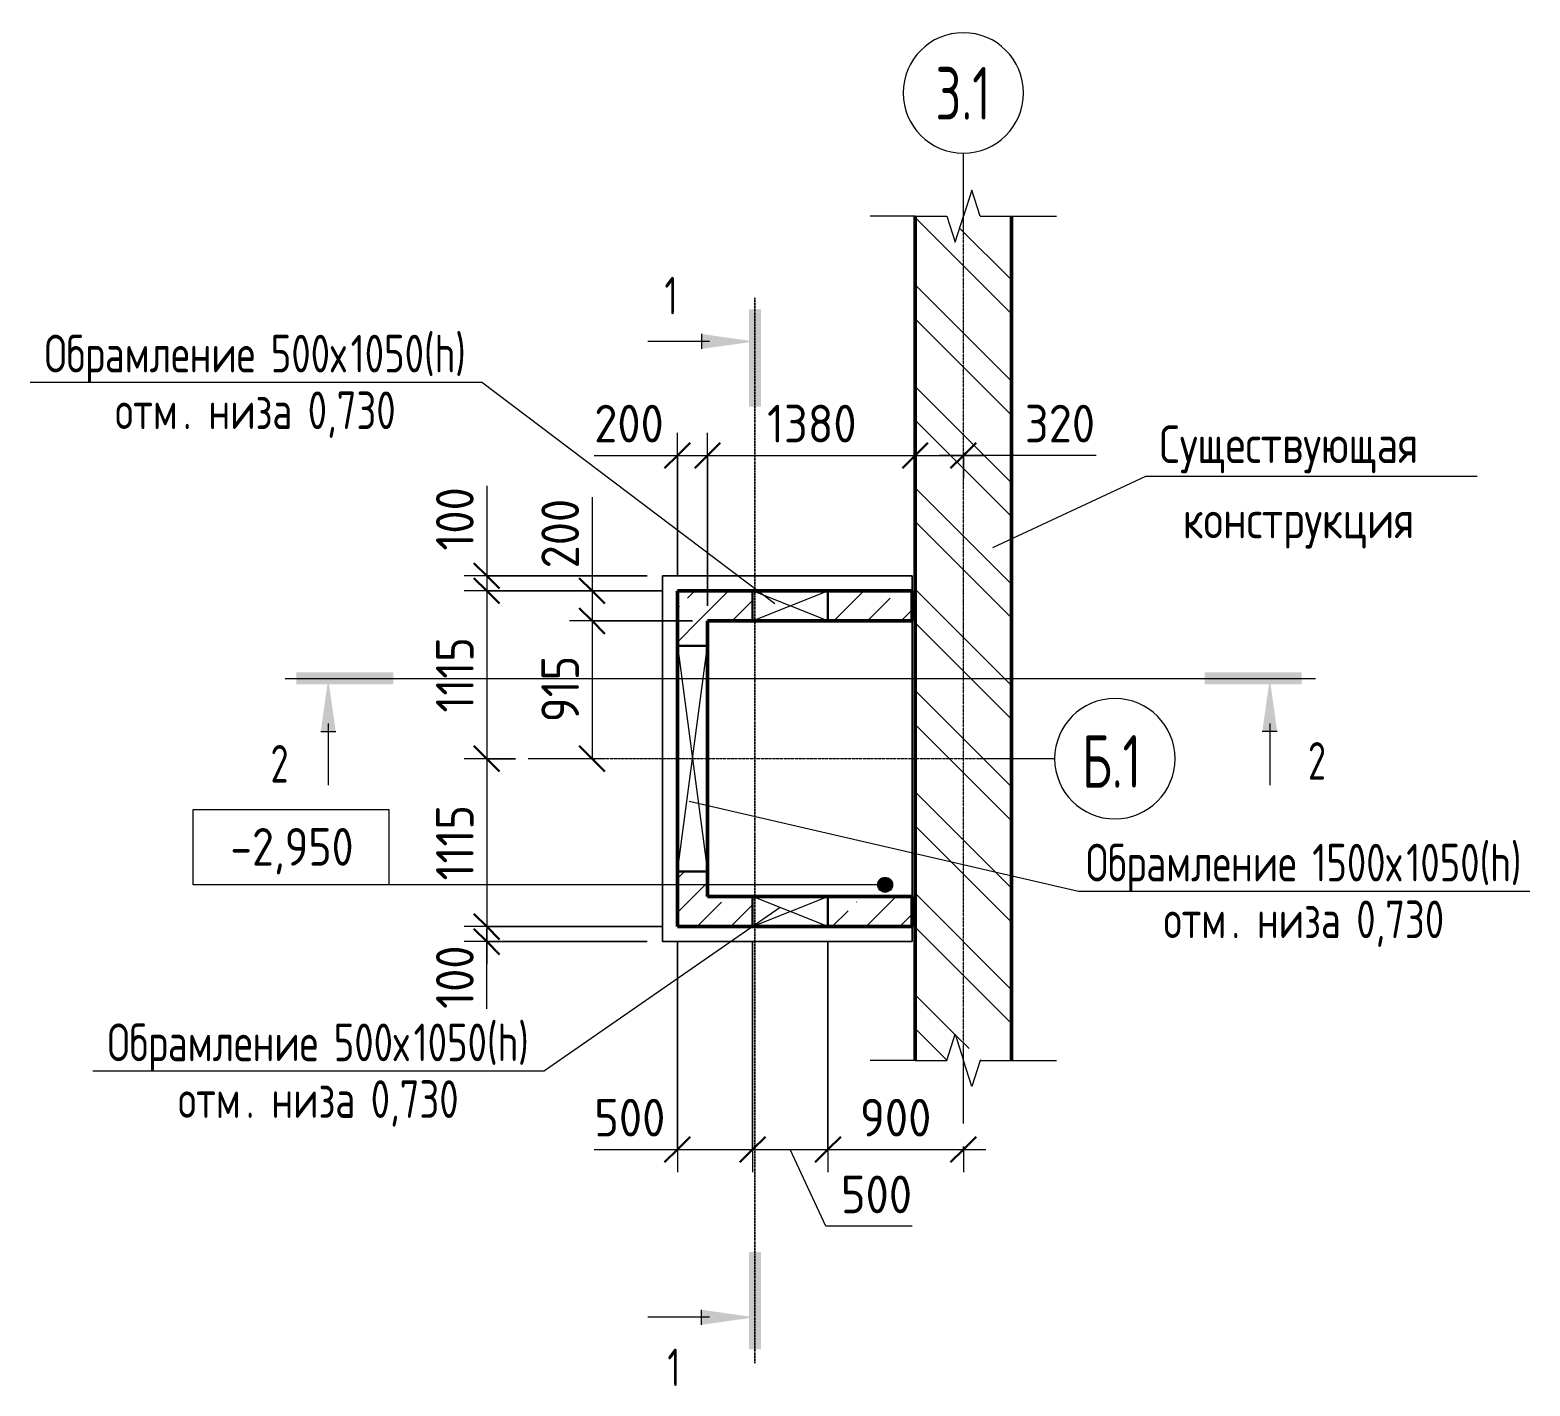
# Model space of a CAD drawing. Header units: millimetres. Extents: x -2461 to 50011, y -6221 to 38236.
# Drawn here: x -2461 to 7506, y 29228 to 38236 of the extents above; entities that cross this region are included whole.
import ezdxf

# ---------------------------------------------------------------- set-up
doc = ezdxf.new("R2010")
doc.units = ezdxf.units.MM
doc.linetypes.add('02 Штрихпунктирная _20 мм_', pattern=[25, 20, -2.5, 0, -2.5])
doc.linetypes.add('04 Пунктир 10мм', pattern=[10, 0, -10])
for name, color, linetype, lineweight in [('AA_Dim', 7, 'Continuous', 9), ('AA_Dim-100', 7, 'Continuous', 9), ('AA_Oformlenie', 7, 'Continuous', 9), ('AA_Razrez', 7, 'Continuous', 9), ('AA_Vinoska', 7, 'Continuous', 9), ('AA_Visotnaya otmetka', 7, 'Continuous', 9), ('AF_Okno', 7, 'Continuous', 18), ('AF_Pokritie', 7, 'Continuous', 9), ('AF_Stena', 7, 'Continuous', 18), ('AF_Stena_Опалубка', 253, 'Continuous', 18), ('KR_Fundament', 7, 'Continuous', 18), ('Оси', 7, 'Continuous', 9)]:
    doc.layers.add(name, color=color, linetype=linetype, lineweight=lineweight)
doc.styles.add('GOST Common', font='GOST Common.ttf', dxfattribs={"width": 0.85, "height": 250})
doc.styles.add('ISOCPEUR', font='isocpeur.ttf', dxfattribs={"width": 0.7, "height": 350})
doc.styles.add('ISOCPEUR_1', font='isocpeur.ttf', dxfattribs={"width": 0.85, "height": 250})
doc.styles.add('ISOCPEUR_2', font='isocpeur.ttf', dxfattribs={"width": 0.9, "height": 250})
doc.styles.add('ISOCPEUR_3', font='isocpeur.ttf', dxfattribs={"width": 0.75, "height": 250})
doc.styles.add('ISOCPEUR_4', font='isocpeur.ttf', dxfattribs={"width": 0.7, "height": 250})
doc.dimstyles.new('00_Точн_3_знака__прозр_', dxfattribs={"dimscale": 304.8, "dimtxt": 248.995294, "dimasz": 0.557743, "dimexe": 0.492126, "dimexo": 0.328084, "dimgap": 0.032808, "dimtad": 1, "dimdec": 3, "dimrnd": 0.001, "dimdsep": 46, "dimtxsty": 'ISOCPEUR_2', "dimblk1": 'OBLIQUE', "dimblk2": 'OBLIQUE', "dimsah": 1, "dimcen": 0.09, "dimdle": 0.492126, "dimazin": 0, "dimtfac": 1, "dimtdec": 4, "dimtix": 1, "dimtmove": 1, "dimatfit": 3, "dimfxl": 1, "dimtvp": 1, "dimtolj": 1, "dimtzin": 0, "dimlwd": 18, "dimlwe": 18, "dimarcsym": 2})
doc.dimstyles.new('00_Точн_3_знака__прозр__1', dxfattribs={"dimscale": 304.8, "dimtxt": 248.995294, "dimasz": 0.557743, "dimexe": 0.492126, "dimexo": 0.328084, "dimgap": 0.032808, "dimtad": 1, "dimdec": 3, "dimrnd": 0.001, "dimdsep": 46, "dimtxsty": 'ISOCPEUR_2', "dimblk1": 'OBLIQUE', "dimblk2": 'OBLIQUE', "dimsah": 1, "dimcen": 0.09, "dimdle": 0.492126, "dimazin": 0, "dimtfac": 1, "dimtdec": 4, "dimtix": 1, "dimtmove": 0, "dimatfit": 3, "dimfxl": 1, "dimtvp": 1, "dimtolj": 1, "dimtzin": 0, "dimlwd": 18, "dimlwe": 18, "dimarcsym": 2})
pattern_1 = [(45, (0, 0), (-224.5064, 224.5064), []), (45, (224.5, 0), (-224.5064, 224.5064), [396.875, -79.375, 3.353, -76.022])]

# ---------------------------------------------------------------- blocks, each defined once
blk = doc.blocks.new('231_Отверстие прямоугольное в стене _Окно_Стена_ - Отверстие прямоугольное с обрамлением-4140413-Схема расположения форшахты в_о 3_1-Б_1')
at = {"layer": 'AA_Oformlenie', "lineweight": 30}
for p, q in [((-125, -100), (-125, 100)), ((-125, 100), (375, 100)), ((375, 100), (375, -100)), ((375, -100), (-125, -100))]:
    blk.add_line(p, q, dxfattribs=at)
at = {"layer": 'AA_Oformlenie'}
for p, q in [((-125, 100), (-125, -100)), ((375, 100), (-125, 100)), ((375, 100), (-125, -100)), ((-125, 100), (375, -100)), ((375, 100), (375, -100)), ((-125, -100), (375, -100))]:
    blk.add_line(p, q, dxfattribs=at)
at = {"layer": 'AF_Okno', "lineweight": 9}
for p, q in [((275, 100), (-125, 100)), ((375, 100), (275, 100)), ((-125, -100), (-25, -100)), ((-25, -100), (375, -100))]:
    blk.add_line(p, q, dxfattribs=at)
blk = doc.blocks.new('231_Отверстие прямоугольное в стене _Окно_Стена_ - Отверстие прямоугольное с обрамлением-4126487-Схема расположения форшахты в_о 3_1-Б_1')
at = {"layer": 'AA_Oformlenie', "lineweight": 30}
for p, q in [((-625, -100), (-625, 100)), ((-625, 100), (875, 100)), ((875, 100), (875, -100)), ((875, -100), (-625, -100))]:
    blk.add_line(p, q, dxfattribs=at)
at = {"layer": 'AA_Oformlenie'}
for p, q in [((-625, 100), (-625, -100)), ((875, 100), (-625, 100)), ((875, 100), (-625, -100)), ((-625, 100), (875, -100)), ((875, 100), (875, -100)), ((-625, -100), (875, -100))]:
    blk.add_line(p, q, dxfattribs=at)
at = {"layer": 'AF_Okno', "lineweight": 9}
for p, q in [((665, 100), (-625, 100)), ((875, 100), (665, 100)), ((-625, -100), (-415, -100)), ((-415, -100), (875, -100))]:
    blk.add_line(p, q, dxfattribs=at)
blk = doc.blocks.new('011_ЛинияОбрыва _ЭлУзла_Линия_ - Тип 1-4027516-Схема расположения форшахты в_о 3_1-Б_1')
at = {"layer": 'AA_Oformlenie'}
for p, q in [((0, 0), (210, 0)), ((432.6, 0), (640, 0))]:
    blk.add_line(p, q, dxfattribs=at)
blk = doc.blocks.new('011_ЛинияОбрыва _ЭлУзла_Линия_ - Тип 1-4128965-Схема расположения форшахты в_о 3_1-Б_1')
at = {"layer": 'AA_Oformlenie'}
for p, q in [((0, 0), (210, 0)), ((432.6, 0), (640, 0))]:
    blk.add_line(p, q, dxfattribs=at)
blk = doc.blocks.new('Ось сетки - d_4мм-2765513-Схема расположения форшахты в_о 3_1-Б_1')
at = {"layer": 'Оси'}
for start, end in [(360, 180), (360, 180), (180, 360), (180, 360)]:
    blk.add_arc((0, 0), 4, start, end, dxfattribs=at)
blk = doc.blocks.new('Высотные отметки - Рамка вверх-400294-Схема расположения форшахты в_о 3_1-Б_1')
at = {"layer": 'AA_Vinoska'}
for p, q in [((-13, 0), (-13, 5)), ((-13, 5), (0, 5)), ((0, 5), (0, 0)), ((0, 0), (-13, 0))]:
    blk.add_line(p, q, dxfattribs=at)
blk = doc.blocks.new('DIMBLOCK1-Схема расположения форшахты в_о 3_1-Б_1')
at = {"layer": 'AA_Dim-100', "lineweight": 18}
for p, q in [((1273.5, 35133.4), (1273.5, 34559.4)), ((1273.5, 34660), (1273.5, 34310)), ((1740.8, 34510), (1123.5, 34510)), ((1273.5, 34559.4), (1273.5, 34410)), ((1273.5, 34510), (1740.8, 34510)), ((1940.8, 34310), (1123.5, 34310)), ((1273.5, 34310), (1940.8, 34310))]:
    blk.add_line(p, q, dxfattribs=at)
at = {"layer": 'AA_Dim-100', "lineweight": 30}
for p, q in [((1273.5, 34510), (1188.5, 34595)), ((1273.5, 34510), (1358.5, 34425)), ((1273.5, 34310), (1188.5, 34395)), ((1273.5, 34310), (1358.5, 34225))]:
    blk.add_line(p, q, dxfattribs=at)
at = {"layer": 'AA_Dim-100', "color": 0, "lineweight": 18, "insert": (936.9, 34659.4), "char_height": 250, "width": 568.858, "attachment_point": 1, "rotation": 90, "line_spacing_factor": 1.149209, "style": 'ISOCPEUR_2'}
blk.add_mtext('200', dxfattribs=at)
blk = doc.blocks.new('_Oblique')
at = {"color": 0, "linetype": 'ByBlock', "lineweight": -2}
blk.add_line((-0.5, -0.5), (0.5, 0.5), dxfattribs=at)
blk = doc.blocks.new('DIMBLOCK2-Схема расположения форшахты в_о 3_1-Б_1')
at = {"layer": 'AA_Dim-100', "lineweight": 30}
for p, q in [((1273.5, 34310), (1188.5, 34395)), ((1273.5, 34310), (1358.5, 34225)), ((1273.5, 33395), (1188.5, 33480)), ((1273.5, 33395), (1358.5, 33310))]:
    blk.add_line(p, q, dxfattribs=at)
at = {"layer": 'AA_Dim-100', "lineweight": 18}
for p, q in [((1940.8, 34310), (1123.5, 34310)), ((1273.5, 34310), (1273.5, 33395)), ((1273.5, 34310), (1940.8, 34310)), ((1293.7, 33395), (1123.5, 33395)), ((1273.5, 33395), (1293.7, 33395))]:
    blk.add_line(p, q, dxfattribs=at)
at = {"layer": 'AA_Dim-100', "color": 0, "lineweight": 18, "insert": (936.9, 33637), "char_height": 250, "width": 517.144, "attachment_point": 1, "rotation": 90, "line_spacing_factor": 1.149209, "style": 'ISOCPEUR_2'}
blk.add_mtext('915', dxfattribs=at)
blk = doc.blocks.new('010_Текст с выноской - Текст 2 строки-4027658-Схема расположения форшахты в_о 3_1-Б_1')
at = {"layer": 'AA_Vinoska'}
blk.add_line((-11, 0), (11, 0), dxfattribs=at)
blk = doc.blocks.new('042_М_Отверстия - Позиция и размер-2808408-Схема расположения форшахты в_о 3_1-Б_1')
at = {"layer": 'AA_Vinoska'}
blk.add_line((-15, 0), (15, 0), dxfattribs=at)
blk = doc.blocks.new('Разрез - Номер узла_ сзади-394133-Схема расположения форшахты в_о 3_1-Б_1')
at = {"layer": 'AA_Razrez'}
for points in [[(7.329, 0.404), (7.329, -0.394), (0.873, -0.394), (0.873, 0.404)], [(3.497, -3.533), (2.503, -3.533), (3, 0)]]:
    blk.add_hatch(color=256, dxfattribs=at).paths.add_polyline_path(points)
for p, q in [((2.503, -3.533), (3.497, -3.533)), ((3, -3), (3, -7.096))]:
    blk.add_line(p, q, dxfattribs=at)
blk = doc.blocks.new('Разрез - Номер узла_ спереди-394134-Схема расположения форшахты в_о 3_1-Б_1')
at = {"layer": 'AA_Razrez'}
for points in [[(7.329, 0.404), (7.329, -0.394), (0.873, -0.394), (0.873, 0.404)], [(3.497, -3.533), (2.503, -3.533), (3, 0)]]:
    blk.add_hatch(color=256, dxfattribs=at).paths.add_polyline_path(points)
for p, q in [((2.503, -3.533), (3.497, -3.533)), ((3, -3), (3, -7.096))]:
    blk.add_line(p, q, dxfattribs=at)
blk = doc.blocks.new('DIMBLOCK3-Схема расположения форшахты в_о 3_1-Б_1')
at = {"layer": 'AA_Dim-100', "lineweight": 18}
for p, q in [((573.5, 35208.5), (573.5, 34677.5)), ((573.5, 34760), (573.5, 34510)), ((1640.8, 34610), (423.5, 34610)), ((573.5, 34677.5), (573.5, 34560)), ((573.5, 34610), (1640.8, 34610)), ((1740.8, 34510), (423.5, 34510)), ((573.5, 34510), (1740.8, 34510))]:
    blk.add_line(p, q, dxfattribs=at)
at = {"layer": 'AA_Dim-100', "lineweight": 30}
for p, q in [((573.5, 34610), (488.5, 34695)), ((573.5, 34510), (488.5, 34595)), ((573.5, 34610), (658.5, 34525)), ((573.5, 34510), (658.5, 34425))]:
    blk.add_line(p, q, dxfattribs=at)
at = {"layer": 'AA_Dim-100', "color": 0, "lineweight": 18, "insert": (236.9, 34777.5), "char_height": 250, "width": 517.144, "attachment_point": 1, "rotation": 90, "line_spacing_factor": 1.149209, "style": 'ISOCPEUR_2'}
blk.add_mtext('100', dxfattribs=at)
blk = doc.blocks.new('DIMBLOCK4-Схема расположения форшахты в_о 3_1-Б_1')
at = {"layer": 'AA_Dim-100', "lineweight": 30}
for p, q in [((573.5, 34510), (488.5, 34595)), ((573.5, 34510), (658.5, 34425)), ((573.5, 33395), (488.5, 33480)), ((573.5, 33395), (658.5, 33310))]:
    blk.add_line(p, q, dxfattribs=at)
at = {"layer": 'AA_Dim-100', "lineweight": 18}
for p, q in [((1740.8, 34510), (423.5, 34510)), ((573.5, 34510), (573.5, 33395)), ((573.5, 34510), (1740.8, 34510)), ((763.9, 33395), (423.5, 33395)), ((573.5, 33395), (763.9, 33395))]:
    blk.add_line(p, q, dxfattribs=at)
at = {"layer": 'AA_Dim-100', "color": 0, "lineweight": 18, "insert": (236.9, 33701.1), "char_height": 250, "width": 603.335, "attachment_point": 1, "rotation": 90, "line_spacing_factor": 1.149209, "style": 'ISOCPEUR_2'}
blk.add_mtext('1115', dxfattribs=at)
blk = doc.blocks.new('DIMBLOCK5-Схема расположения форшахты в_о 3_1-Б_1')
at = {"layer": 'AA_Dim-100', "lineweight": 18}
for p, q in [((763.9, 33395), (423.5, 33395)), ((573.5, 33395), (573.5, 32280)), ((573.5, 33395), (763.9, 33395)), ((1740.8, 32280), (423.5, 32280)), ((573.5, 32280), (1740.8, 32280))]:
    blk.add_line(p, q, dxfattribs=at)
at = {"layer": 'AA_Dim-100', "lineweight": 30}
for p, q in [((573.5, 33395), (488.5, 33480)), ((573.5, 33395), (658.5, 33310)), ((573.5, 32280), (488.5, 32365)), ((573.5, 32280), (658.5, 32195))]:
    blk.add_line(p, q, dxfattribs=at)
at = {"layer": 'AA_Dim-100', "color": 0, "lineweight": 18, "insert": (236.9, 32586.1), "char_height": 250, "width": 603.335, "attachment_point": 1, "rotation": 90, "line_spacing_factor": 1.149209, "style": 'ISOCPEUR_2'}
blk.add_mtext('1115', dxfattribs=at)
blk = doc.blocks.new('DIMBLOCK6-Схема расположения форшахты в_о 3_1-Б_1')
at = {"layer": 'AA_Dim-100', "lineweight": 30}
for p, q in [((573.5, 32280), (488.5, 32365)), ((573.5, 32180), (488.5, 32265)), ((573.5, 32280), (658.5, 32195)), ((573.5, 32180), (658.5, 32095))]:
    blk.add_line(p, q, dxfattribs=at)
at = {"layer": 'AA_Dim-100', "lineweight": 18}
for p, q in [((1740.8, 32280), (423.5, 32280)), ((573.5, 32280), (573.5, 32030)), ((573.5, 32280), (1740.8, 32280)), ((573.5, 32264.3), (573.5, 32230)), ((573.5, 31733.4), (573.5, 32264.3)), ((1640.8, 32180), (423.5, 32180)), ((573.5, 32180), (1640.8, 32180))]:
    blk.add_line(p, q, dxfattribs=at)
at = {"layer": 'AA_Dim-100', "color": 0, "lineweight": 18, "insert": (236.9, 31733.4), "char_height": 250, "width": 517.144, "attachment_point": 1, "rotation": 90, "line_spacing_factor": 1.149209, "style": 'ISOCPEUR_2'}
blk.add_mtext('100', dxfattribs=at)
blk = doc.blocks.new('DIMBLOCK7-Схема расположения форшахты в_о 3_1-Б_1')
at = {"layer": 'AA_Dim-100', "lineweight": 18}
for p, q in [((1840.8, 34610), (1840.8, 35559.4)), ((2040.8, 34410), (2040.8, 35559.4)), ((1288.2, 35409.4), (1862.3, 35409.4)), ((1690.8, 35409.4), (2040.8, 35409.4)), ((1840.8, 35409.4), (1840.8, 34610)), ((1862.3, 35409.4), (1940.8, 35409.4)), ((2040.8, 35409.4), (2040.8, 34410))]:
    blk.add_line(p, q, dxfattribs=at)
at = {"layer": 'AA_Dim-100', "lineweight": 30}
for p, q in [((1840.8, 35409.4), (1925.8, 35494.4)), ((2040.8, 35409.4), (2125.8, 35494.4)), ((1840.8, 35409.4), (1755.8, 35324.4)), ((2040.8, 35409.4), (1955.8, 35324.4))]:
    blk.add_line(p, q, dxfattribs=at)
at = {"layer": 'AA_Dim-100', "color": 0, "lineweight": 18, "insert": (1288.2, 35746.1), "char_height": 250, "width": 568.858, "attachment_point": 1, "line_spacing_factor": 1.149209, "style": 'ISOCPEUR_2'}
blk.add_mtext('200', dxfattribs=at)
blk = doc.blocks.new('DIMBLOCK8-Схема расположения форшахты в_о 3_1-Б_1')
at = {"layer": 'AA_Dim-100', "lineweight": 18}
for p, q in [((2040.8, 34410), (2040.8, 35559.4)), ((2040.8, 35409.4), (3420.8, 35409.4)), ((2040.8, 35409.4), (2040.8, 34410)), ((3420.8, 35429.7), (3420.8, 35259.4)), ((3420.8, 35409.4), (3420.8, 35429.7))]:
    blk.add_line(p, q, dxfattribs=at)
at = {"layer": 'AA_Dim-100', "lineweight": 30}
for p, q in [((2040.8, 35409.4), (2125.8, 35494.4)), ((3420.8, 35409.4), (3505.8, 35494.4)), ((2040.8, 35409.4), (1955.8, 35324.4)), ((3420.8, 35409.4), (3335.8, 35324.4))]:
    blk.add_line(p, q, dxfattribs=at)
at = {"layer": 'AA_Dim-100', "color": 0, "lineweight": 18, "insert": (2436.3, 35746.1), "char_height": 250, "width": 706.764, "attachment_point": 1, "line_spacing_factor": 1.149209, "style": 'ISOCPEUR_2'}
blk.add_mtext('1380', dxfattribs=at)
blk = doc.blocks.new('DIMBLOCK9-Схема расположения форшахты в_о 3_1-Б_1')
at = {"layer": 'AA_Dim-100', "lineweight": 30}
for p, q in [((3420.8, 35409.4), (3505.8, 35494.4)), ((3740.8, 35409.4), (3825.8, 35494.4)), ((3420.8, 35409.4), (3335.8, 35324.4)), ((3740.8, 35409.4), (3655.8, 35324.4))]:
    blk.add_line(p, q, dxfattribs=at)
at = {"layer": 'AA_Dim-100', "lineweight": 18}
for p, q in [((3420.8, 35429.7), (3420.8, 35259.4)), ((3420.8, 35409.4), (3420.8, 35429.7)), ((3420.8, 35409.4), (3890.8, 35409.4)), ((4049.8, 35409.4), (3580.8, 35409.4)), ((3740.8, 35429.7), (3740.8, 35259.4)), ((3740.8, 35409.4), (3740.8, 35429.7)), ((4623.9, 35409.4), (4049.8, 35409.4))]:
    blk.add_line(p, q, dxfattribs=at)
at = {"layer": 'AA_Dim-100', "color": 0, "lineweight": 18, "insert": (4149.8, 35746.1), "char_height": 250, "width": 568.858, "attachment_point": 1, "line_spacing_factor": 1.149209, "style": 'ISOCPEUR_2'}
blk.add_mtext('320', dxfattribs=at)
blk = doc.blocks.new('DIMBLOCK10-Схема расположения форшахты в_о 3_1-Б_1')
at = {"layer": 'AA_Dim-100', "lineweight": 18}
for p, q in [((1840.8, 32180), (1840.8, 30649)), ((1840.8, 30799), (1840.8, 32180)), ((2340.8, 32180), (2340.8, 30649)), ((2340.8, 30799), (2340.8, 32180)), ((1288.2, 30799), (1862.3, 30799)), ((1690.8, 30799), (2340.8, 30799)), ((1862.3, 30799), (2090.8, 30799))]:
    blk.add_line(p, q, dxfattribs=at)
at = {"layer": 'AA_Dim-100', "lineweight": 30}
for p, q in [((1840.8, 30799), (1925.8, 30884)), ((2340.8, 30799), (2425.8, 30884)), ((1840.8, 30799), (1755.8, 30714)), ((2340.8, 30799), (2255.8, 30714))]:
    blk.add_line(p, q, dxfattribs=at)
at = {"layer": 'AA_Dim-100', "color": 0, "lineweight": 18, "insert": (1288.2, 31135.6), "char_height": 250, "width": 568.858, "attachment_point": 1, "line_spacing_factor": 1.149209, "style": 'ISOCPEUR_2'}
blk.add_mtext('500', dxfattribs=at)
blk = doc.blocks.new('DIMBLOCK11-Схема расположения форшахты в_о 3_1-Б_1')
at = {"layer": 'AA_Dim-100', "lineweight": 18}
for p, q in [((2340.8, 32180), (2340.8, 30649)), ((2340.8, 30799), (2340.8, 32180)), ((2840.8, 32180), (2840.8, 30649)), ((2840.8, 30799), (2840.8, 32180)), ((2340.8, 30799), (2840.8, 30799)), ((2827.5, 30289), (2590.8, 30799)), ((3401.6, 30289), (2827.5, 30289))]:
    blk.add_line(p, q, dxfattribs=at)
at = {"layer": 'AA_Dim-100', "lineweight": 30}
for p, q in [((2340.8, 30799), (2425.8, 30884)), ((2840.8, 30799), (2925.8, 30884)), ((2340.8, 30799), (2255.8, 30714)), ((2840.8, 30799), (2755.8, 30714))]:
    blk.add_line(p, q, dxfattribs=at)
at = {"layer": 'AA_Dim-100', "color": 0, "lineweight": 18, "insert": (2927.5, 30625.6), "char_height": 250, "width": 568.858, "attachment_point": 1, "line_spacing_factor": 1.149209, "style": 'ISOCPEUR_2'}
blk.add_mtext('500', dxfattribs=at)
blk = doc.blocks.new('DIMBLOCK12-Схема расположения форшахты в_о 3_1-Б_1')
at = {"layer": 'AA_Dim-100', "lineweight": 18}
for p, q in [((2840.8, 32180), (2840.8, 30649)), ((2840.8, 30799), (2840.8, 32180)), ((3740.8, 30819.2), (3740.8, 30649)), ((3740.8, 30799), (3740.8, 30819.2)), ((2840.8, 30799), (3890.8, 30799))]:
    blk.add_line(p, q, dxfattribs=at)
at = {"layer": 'AA_Dim-100', "lineweight": 30}
for p, q in [((2840.8, 30799), (2925.8, 30884)), ((3740.8, 30799), (3825.8, 30884)), ((2840.8, 30799), (2755.8, 30714)), ((3740.8, 30799), (3655.8, 30714))]:
    blk.add_line(p, q, dxfattribs=at)
at = {"layer": 'AA_Dim-100', "color": 0, "lineweight": 18, "insert": (3053.8, 31135.6), "char_height": 250, "width": 568.858, "attachment_point": 1, "line_spacing_factor": 1.149209, "style": 'ISOCPEUR_2'}
blk.add_mtext('900', dxfattribs=at)

msp = doc.modelspace()

# ---------------------------------------------------------------- hatches: boundary and pattern name
at = {"layer": 'AA_Visotnaya otmetka'}
h = msp.add_hatch(color=256, dxfattribs=at)
edge = h.paths.add_edge_path()
edge.add_arc((3220.8731, 32557.8966), 50, 0, 360)
at = {"layer": 'AF_Stena', "lineweight": 9}
h = msp.add_hatch(dxfattribs=at)
h.set_pattern_fill('FP_2', color=256, style=0, pattern_type=2)
h.set_pattern_definition([(135, (0, 0), (-336.7596, -336.7596), []), (135, (224.5, 0), (-336.7596, -336.7596), [])])
h.paths.add_polyline_path([(3420.8231, 31391.2233), (3630.8231, 31391.2233), (3685.8231, 31564.4284), (3740.8231, 31391.2233), (3740.8231, 31469.7287), (3853.4404, 31469.7287), (3853.4404, 31391.2233), (4060.8231, 31391.2233), (4060.8231, 36998.7767), (3853.4404, 36998.7767), (3853.4404, 36920.2713), (3740.8231, 36920.2713), (3740.8231, 36998.7767), (3685.8231, 36825.5716), (3630.8231, 36998.7767), (3420.8231, 36998.7767), (3420.8231, 31564.4284)])
h = msp.add_hatch(dxfattribs=at)
h.set_pattern_fill('FP_1', color=256, style=0, pattern_type=2)
h.set_pattern_definition(pattern_1)
h.paths.add_polyline_path([(3401.3231, 34310), (3401.3231, 34510), (2840.8231, 34510), (2840.8231, 34310)])
h.paths.add_polyline_path([(2040.8231, 34310), (2340.8231, 34310), (2340.8231, 34510), (1840.8231, 34510), (1840.8231, 34310)])
h = msp.add_hatch(dxfattribs=at)
h.set_pattern_fill('FP_1', color=256, style=0, pattern_type=2)
h.set_pattern_definition(pattern_1)
h.paths.add_polyline_path([(2040.8231, 32280), (2040.8231, 32645), (1840.8231, 32645), (1840.8231, 32280)])
h.paths.add_polyline_path([(1840.8231, 34145), (2040.8231, 34145), (2040.8231, 34310), (1840.8231, 34310)])
h = msp.add_hatch(dxfattribs=at)
h.set_pattern_fill('FP_1', color=256, style=0, pattern_type=2)
h.set_pattern_definition(pattern_1)
h.paths.add_polyline_path([(3401.3231, 32280), (3401.3231, 32480), (2840.8231, 32480), (2840.8231, 32280)])
h.paths.add_polyline_path([(2040.8231, 32280), (2340.8231, 32280), (2340.8231, 32480), (2040.8231, 32480)])

# ---------------------------------------------------------------- linework, layer by layer
at = {"layer": 'AA_Razrez', "linetype": '04 Пунктир 10мм'}
for p, q in [((2354.9186, 29384.4158), (2354.9186, 36466.6936)), ((6076.9594, 33928.2023), (-779.5533, 33928.2023))]:
    msp.add_line(p, q, dxfattribs=at)
at = {"layer": 'AA_Vinoska'}
for p, q in [((3797.1317, 37172.077), (3740.8231, 36998.7767)), ((3853.4404, 36998.7767), (3797.1317, 37172.077)), ((3420.8231, 36998.7767), (3120.8231, 36998.7767)), ((3630.8231, 36998.7767), (3685.8231, 36825.5716)), ((3685.8231, 36825.5716), (3740.8231, 36998.7767)), ((4060.8231, 36998.7767), (4360.8231, 36998.7767)), ((2489.21, 34422.778), (538.8081, 35896.7398)), ((3937.675, 34797.7558), (4954.4504, 35270.9701)), ((1919.0256, 33112.333), (4506.129, 32515.3091)), ((2524.3415, 32407.5131), (957.1538, 31321.2614)), ((3630.8231, 31391.2233), (3685.8231, 31564.4284)), ((3685.8231, 31564.4284), (3740.8231, 31391.2233)), ((3420.8231, 31391.2233), (3120.8231, 31391.2233)), ((3797.1317, 31217.923), (3740.8231, 31391.2233)), ((3853.4404, 31391.2233), (3797.1317, 31217.923)), ((4060.8231, 31391.2233), (4360.8231, 31391.2233))]:
    msp.add_line(p, q, dxfattribs=at)
at = {"layer": 'AA_Visotnaya otmetka'}
for p, q in [((1110.8469, 32557.8966), (-77.1163, 32557.8966)), ((3220.8731, 32557.8966), (1110.8469, 32557.8966))]:
    msp.add_line(p, q, dxfattribs=at)
msp.add_circle((3220.8731, 32557.8966), 50, dxfattribs=at)
at = {"layer": 'AF_Pokritie'}
for p, q in [((1740.8231, 32180), (1740.8231, 34610)), ((1740.8231, 34610), (3400.8231, 34610)), ((3400.8231, 34610), (1740.8231, 34610)), ((1740.8231, 34610), (1740.8231, 32180)), ((3400.8231, 34610), (3400.8231, 34509.9265)), ((3400.8231, 34509.9265), (3400.8231, 34610)), ((3400.8231, 34310), (3400.8231, 32480)), ((3400.8231, 32480), (3400.8231, 34310)), ((3400.8231, 32280), (3400.8231, 32180)), ((3400.8231, 32180), (3400.8231, 32280)), ((3400.8231, 32180), (1740.8231, 32180)), ((1740.8231, 32180), (3400.8231, 32180))]:
    msp.add_line(p, q, dxfattribs=at)
at = {"layer": 'AF_Stena_Опалубка', "lineweight": 50}
for p, q in [((3420.8231, 36998.7767), (3420.8231, 31391.2233)), ((4060.8231, 31391.2233), (4060.8231, 36998.7767)), ((3401.3231, 34510), (1840.8231, 34510)), ((1840.8231, 34510), (1840.8231, 34310)), ((3401.3231, 34310), (3401.3231, 34510)), ((1840.8231, 34310), (1840.8231, 32280)), ((2040.8231, 34310), (3401.3231, 34310)), ((2040.8231, 32480), (2040.8231, 34310)), ((3401.3231, 32480), (2040.8231, 32480)), ((3401.3231, 32280), (3401.3231, 32480)), ((1840.8231, 32280), (2040.8231, 32280)), ((2040.8231, 32280), (3401.3231, 32280))]:
    msp.add_line(p, q, dxfattribs=at)
at = {"layer": 'KR_Fundament'}
for p, q in [((1840.8231, 34510), (3400.8231, 34510)), ((1840.8231, 32280), (1840.8231, 34510)), ((1840.8231, 34510), (1840.8231, 32280)), ((3400.8231, 34510), (1840.8231, 34510)), ((3400.8231, 34310), (3400.8231, 32480)), ((3400.8231, 32480), (3400.8231, 34310)), ((3400.8231, 32280), (1840.8231, 32280)), ((1840.8231, 32280), (3400.8231, 32280))]:
    msp.add_line(p, q, dxfattribs=at)
at = {"layer": 'Оси'}
for p, q in [((3740.8231, 36917.7852), (3740.8231, 37417.7852)), ((1349.6021, 33395), (849.6021, 33395)), ((4347.5403, 33395), (3847.5403, 33395)), ((3740.8231, 30972.3349), (3740.8231, 31472.3349))]:
    msp.add_line(p, q, dxfattribs=at)
at = {"layer": 'Оси', "linetype": '02 Штрихпунктирная _20 мм_'}
for p, q in [((3740.8231, 31472.3349), (3740.8231, 36917.7852)), ((3847.5403, 33395), (1349.6021, 33395))]:
    msp.add_line(p, q, dxfattribs=at)

# ---------------------------------------------------------------- block references
at = {"layer": 'AA_Oformlenie'}
for name, p in [('011_ЛинияОбрыва _ЭлУзла_Линия_ - Тип 1-4027516-Схема расположения форшахты в_о 3_1-Б_1', (3420.8231, 36998.7767)), ('011_ЛинияОбрыва _ЭлУзла_Линия_ - Тип 1-4128965-Схема расположения форшахты в_о 3_1-Б_1', (3420.8231, 31391.2233))]:
    msp.add_blockref(name, p, dxfattribs=at)
at = {"layer": 'AA_Razrez', "xscale": 99.99999999999993, "yscale": 99.99999999999993, "zscale": 99.99999999999993, "rotation": 269.9999999999998}
msp.add_blockref('Разрез - Номер узла_ спереди-394134-Схема расположения форшахты в_о 3_1-Б_1', (2354.9186, 36466.6936), dxfattribs=at)
at = {"layer": 'AA_Razrez', "xscale": 99.99999999999993, "yscale": 99.99999999999993, "zscale": 99.99999999999993}
msp.add_blockref('Разрез - Номер узла_ спереди-394134-Схема расположения форшахты в_о 3_1-Б_1', (-779.5533, 33928.2023), dxfattribs=at)
at = {"layer": 'AA_Razrez', "extrusion": (0, 0, -1), "xscale": 99.99999999999993, "yscale": 99.99999999999993, "zscale": 99.99999999999993}
msp.add_blockref('Разрез - Номер узла_ сзади-394133-Схема расположения форшахты в_о 3_1-Б_1', (-6076.9594, 33928.2023), dxfattribs=at)
at = {"layer": 'AA_Razrez', "extrusion": (0, 0, -1), "xscale": 99.99999999999993, "yscale": 99.99999999999993, "zscale": 99.99999999999993, "rotation": 90.00000000000001}
msp.add_blockref('Разрез - Номер узла_ сзади-394133-Схема расположения форшахты в_о 3_1-Б_1', (-2354.9186, 29384.4158), dxfattribs=at)
at = {"layer": 'AA_Vinoska'}
for name, p, xscale, yscale, zscale in [('042_М_Отверстия - Позиция и размер-2808408-Схема расположения форшахты в_о 3_1-Б_1', (-961.1919, 35896.7398), 99.99999999999993, 99.99999999999993, 99.99999999999993), ('010_Текст с выноской - Текст 2 строки-4027658-Схема расположения форшахты в_о 3_1-Б_1', (6054.4504, 35270.9701), 100, 100, 100), ('Высотные отметки - Рамка вверх-400294-Схема расположения форшахты в_о 3_1-Б_1', (-77.1163, 32557.8966), 99.99999999999993, 99.99999999999993, 99.99999999999993), ('042_М_Отверстия - Позиция и размер-2808408-Схема расположения форшахты в_о 3_1-Б_1', (6006.129, 32515.3091), 99.99999999999993, 99.99999999999993, 99.99999999999993), ('042_М_Отверстия - Позиция и размер-2808408-Схема расположения форшахты в_о 3_1-Б_1', (-542.8462, 31321.2614), 99.99999999999993, 99.99999999999993, 99.99999999999993)]:
    msp.add_blockref(name, p, dxfattribs=dict(at, xscale=xscale, yscale=yscale, zscale=zscale))
at = {"layer": 'AF_Okno'}
for name, p, rotation in [('231_Отверстие прямоугольное в стене _Окно_Стена_ - Отверстие прямоугольное с обрамлением-4140413-Схема расположения форшахты в_о 3_1-Б_1', (2715.8231, 34410), 180), ('231_Отверстие прямоугольное в стене _Окно_Стена_ - Отверстие прямоугольное с обрамлением-4126487-Схема расположения форшахты в_о 3_1-Б_1', (1940.8231, 33270), 89.99999999999962), ('231_Отверстие прямоугольное в стене _Окно_Стена_ - Отверстие прямоугольное с обрамлением-4140413-Схема расположения форшахты в_о 3_1-Б_1', (2715.8231, 32380), 180)]:
    msp.add_blockref(name, p, dxfattribs=dict(at, rotation=rotation))
at = {"layer": 'Оси', "xscale": 99.99999999999993, "yscale": 99.99999999999993, "zscale": 99.99999999999993}
msp.add_blockref('Ось сетки - d_4мм-2765513-Схема расположения форшахты в_о 3_1-Б_1', (3740.8231, 37817.7852), dxfattribs=at)
at = {"layer": 'Оси', "xscale": 99.99999999999993, "yscale": 99.99999999999993, "zscale": 99.99999999999993, "rotation": 89.9999999999998}
msp.add_blockref('Ось сетки - d_4мм-2765513-Схема расположения форшахты в_о 3_1-Б_1', (4747.5403, 33395), dxfattribs=at)

# ---------------------------------------------------------------- texts
at = {"layer": 'AA_Razrez', "char_height": 250, "attachment_point": 1, "style": 'ISOCPEUR_4'}
for s, insert, width in [('\\fISOCPEUR|b0|i0|c204|p34|;\\W.7;1', (1755.0315, 36596.5403), 106.624437), ('\\fISOCPEUR|b0|i0|c204|p34|;\\W.7;2', (6030.7019, 33505.3936), 151.518937), ('\\fISOCPEUR|b0|i0|c204|p34|;\\W.7;2', (-862.7958, 33486.2194), 151.518937), ('\\fISOCPEUR|b0|i0|c204|p34|;\\W.7;1', (1774.2057, 29477.2774), 106.624437)]:
    msp.add_mtext(s, dxfattribs=dict(at, insert=insert, width=width))
at = {"layer": 'AA_Vinoska', "char_height": 250, "attachment_point": 1}
for s, insert, width, style in [('Обрамление', (-2364.5254, 36211.1032), 1677.531094, 'ISOCPEUR_3'), (' 500', (-980.4238, 36211.1032), 625.31625, 'ISOCPEUR_3'), ('1050(h)', (-330.541, 36211.1032), 943.987031, 'ISOCPEUR_3'), ('\\fISOCPEUR|b0|i0|c204|p34|;\\W.75;х', (-464.4863, 36211.1032), 162.341719, 'ISOCPEUR_3'), ('низа', (-1275.6582, 35834.3673), 655.379531, 'ISOCPEUR_3'), (' 0,730', (-734.916, 35834.3673), 865.8225, 'ISOCPEUR_3'), ('отм', (-1895.7754, 35834.3673), 547.151719, 'ISOCPEUR_3'), ('. ', (-1444.3301, 35834.3673), 204.430312, 'ISOCPEUR_3'), ('Существующая', (5043.4037, 35609.2005), 2439.535062, 'GOST Common'), ('конструкция', (5198.1037, 35109.2005), 2064.746156, 'GOST Common'), ('Обрамление', (4555.5456, 32829.6725), 1677.531094, 'ISOCPEUR_3'), (' 1500', (5939.6471, 32829.6725), 739.556719, 'ISOCPEUR_3'), ('1050(h)', (6683.7878, 32829.6725), 943.987031, 'ISOCPEUR_3'), ('\\fISOCPEUR|b0|i0|c204|p34|;\\W.75;х', (6549.8424, 32829.6725), 162.341719, 'ISOCPEUR_3'), ('низа', (5691.6628, 32452.9366), 655.379531, 'ISOCPEUR_3'), (' 0,730', (6232.4049, 32452.9366), 865.8225, 'ISOCPEUR_3'), ('отм', (5071.5456, 32452.9366), 547.151719, 'ISOCPEUR_3'), ('. ', (5522.9909, 32452.9366), 204.430312, 'ISOCPEUR_3'), ('Обрамление', (-1946.1796, 31635.6248), 1677.531094, 'ISOCPEUR_3'), (' 500', (-562.0781, 31635.6248), 625.31625, 'ISOCPEUR_3'), ('1050(h)', (87.8048, 31635.6248), 943.987031, 'ISOCPEUR_3'), ('\\fISOCPEUR|b0|i0|c204|p34|;\\W.75;х', (-46.1406, 31635.6248), 162.341719, 'ISOCPEUR_3'), ('низа', (-857.3124, 31258.8889), 655.379531, 'ISOCPEUR_3'), (' 0,730', (-316.5702, 31258.8889), 865.8225, 'ISOCPEUR_3'), ('отм', (-1477.4296, 31258.8889), 547.151719, 'ISOCPEUR_3'), ('. ', (-1025.9843, 31258.8889), 204.430312, 'ISOCPEUR_3')]:
    msp.add_mtext(s, dxfattribs=dict(at, insert=insert, width=width, style=style))
at = {"layer": 'AA_Visotnaya otmetka', "insert": (-1130.4622, 32934.5106), "char_height": 250, "width": 968.03006, "attachment_point": 1, "line_spacing_factor": 1.149209, "style": 'ISOCPEUR_1'}
msp.add_mtext('-2,950', dxfattribs=at)
at = {"layer": 'Оси', "char_height": 350, "attachment_point": 1, "style": 'ISOCPEUR'}
for s, insert, width in [('3.1', (3555.5424, 37990.1311), 448.945), ('\\fISOCPEUR|b0|i0|c204|p34|;\\W.7;Б', (4528.3132, 33552.0381), 241.307937), ('.1', (4727.4122, 33552.0381), 241.307937)]:
    msp.add_mtext(s, dxfattribs=dict(at, insert=insert, width=width))

# ---------------------------------------------------------------- dimensions: what is measured, and where the dimension line sits
at = {"layer": 'AA_Dim', "lineweight": 18}
for base, p1, p2, override, picture, middle in [((2040.8231, 35409.4454), (1840.8231, 34510), (2040.8231, 34310), {"dimpost": '<>', "dimfxl": 282.842712}, 'DIMBLOCK7-Схема расположения форшахты в_о 3_1-Б_1', (1572.6654, 35579.3927)), ((3740.8231, 35409.4454), (3420.8231, 35529.6536), (3740.8231, 35529.6536), {"dimpost": '<>', "dimfxl": 320}, 'DIMBLOCK9-Схема расположения форшахты в_о 3_1-Б_1', (4434.248, 35579.3927)), ((2340.8231, 30798.9795), (1840.8231, 32280), (2340.8231, 32280), {"dimpost": '<>', "dimfxl": 500}, 'DIMBLOCK10-Схема расположения форшахты в_о 3_1-Б_1', (1572.6654, 30968.9267)), ((2840.8231, 30798.9795), (2340.8231, 32280), (2840.8231, 32280), {"dimpost": '<>', "dimfxl": 500}, 'DIMBLOCK11-Схема расположения форшахты в_о 3_1-Б_1', (3211.9779, 30458.9267))]:
    dim = msp.add_linear_dim(base=base, p1=p1, p2=p2, dimstyle='00_Точн_3_знака__прозр_', override=override, dxfattribs=at)
    dim.commit()
    dim.dimension.update_dxf_attribs({"geometry": picture, "text_midpoint": middle, "dimtype": 160})
for base, p1, p2, override, picture, middle in [((3420.8231, 35409.4454), (2040.8231, 34310), (3420.8231, 35529.6536), {"dimpost": '<>', "dimfxl": 1841.72606}, 'DIMBLOCK8-Схема расположения форшахты в_о 3_1-Б_1', (2730.8231, 35544.4454)), ((3740.8231, 30798.9795), (2840.8231, 32280), (3740.8231, 30919.1876), {"dimpost": '<>', "dimfxl": 1631.505548}, 'DIMBLOCK12-Схема расположения форшахты в_о 3_1-Б_1', (3290.8231, 30933.9795))]:
    dim = msp.add_linear_dim(base=base, p1=p1, p2=p2, dimstyle='00_Точн_3_знака__прозр__1', override=override, dxfattribs=at)
    dim.commit()
    dim.dimension.update_dxf_attribs({"geometry": picture, "text_midpoint": middle})
for base, p1, p2, override, picture, middle in [((573.4712, 34510), (1740.8231, 34610), (1840.8231, 34510), {"dimpost": '<>', "dimfxl": 141.421356}, 'DIMBLOCK3-Схема расположения форшахты в_о 3_1-Б_1', (403.524, 35036.0768)), ((1273.4712, 34310), (1840.8231, 34510), (2040.8231, 34310), {"dimpost": '<>', "dimfxl": 282.842712}, 'DIMBLOCK1-Схема расположения форшахты в_о 3_1-Б_1', (1103.524, 34943.8203)), ((573.4712, 32180), (1840.8231, 32280), (1740.8231, 32180), {"dimpost": '<>', "dimfxl": 141.421356}, 'DIMBLOCK6-Схема расположения форшахты в_о 3_1-Б_1', (403.524, 31991.962))]:
    dim = msp.add_linear_dim(base=base, p1=p1, p2=p2, angle=90, dimstyle='00_Точн_3_знака__прозр_', override=override, dxfattribs=at)
    dim.commit()
    dim.dimension.update_dxf_attribs({"geometry": picture, "text_midpoint": middle, "dimtype": 160, "text_rotation": 90})
for base, p1, p2, override, picture, middle in [((573.4712, 33395), (1840.8231, 34510), (863.9019, 33395), {"dimpost": '<>', "dimfxl": 1482.430457}, 'DIMBLOCK4-Схема расположения форшахты в_о 3_1-Б_1', (438.4712, 33952.5)), ((1273.4712, 33395), (2040.8231, 34310), (1393.6794, 33395), {"dimpost": '<>', "dimfxl": 1120.722955}, 'DIMBLOCK2-Схема расположения форшахты в_о 3_1-Б_1', (1138.4712, 33852.5)), ((573.4712, 32280), (863.9019, 33395), (1840.8231, 32280), {"dimpost": '<>', "dimfxl": 1482.430457}, 'DIMBLOCK5-Схема расположения форшахты в_о 3_1-Б_1', (438.4712, 32837.5))]:
    dim = msp.add_linear_dim(base=base, p1=p1, p2=p2, angle=90, dimstyle='00_Точн_3_знака__прозр__1', override=override, dxfattribs=at)
    dim.commit()
    dim.dimension.update_dxf_attribs({"geometry": picture, "text_midpoint": middle})

doc.saveas('drawing.dxf')
